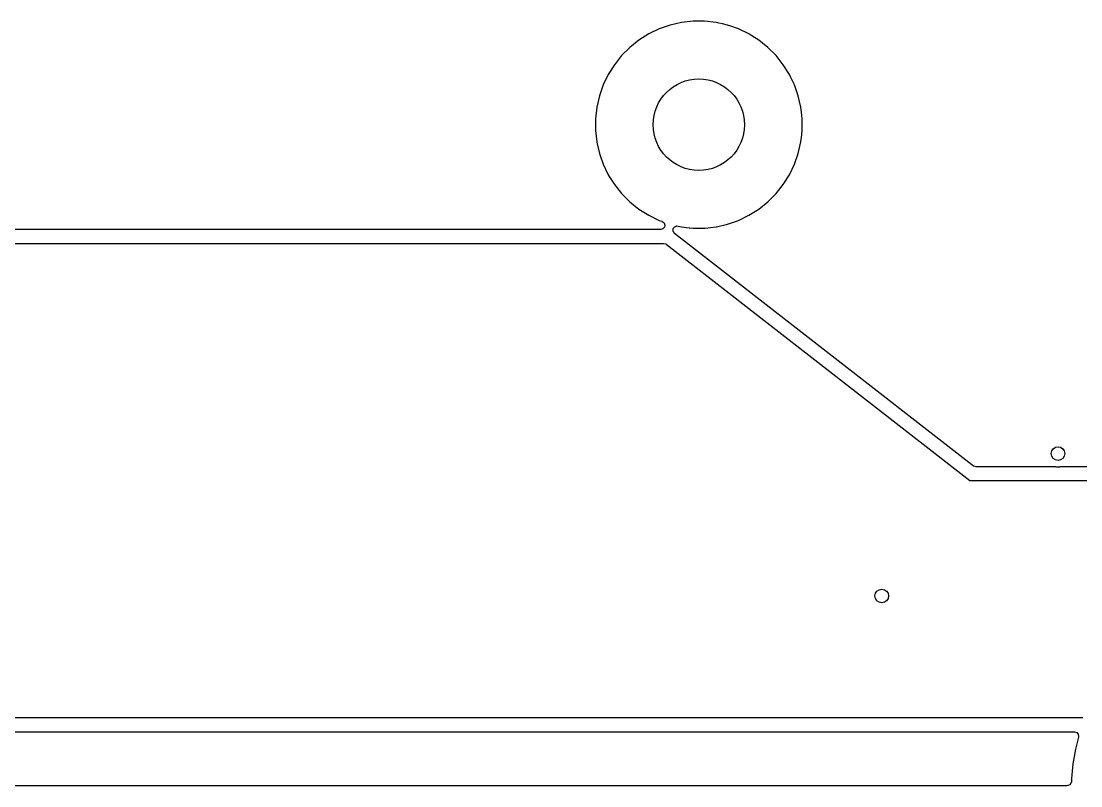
# Model space of a CAD drawing. Header units: inches. Extents: x 0.71 to 7.56, y -5.16 to -0.79.
# Drawn here: x 2.717 to 3.948, y -5.157 to -4.27 of the extents above; entities that cross this region are included whole.
import ezdxf

# ---------------------------------------------------------------- set-up
doc = ezdxf.new("R2010")
doc.units = ezdxf.units.IN
doc.header["$MEASUREMENT"] = 0
doc.layers.add('BLACK', color=250, linetype='CONTINUOUS')

msp = doc.modelspace()

# ---------------------------------------------------------------- linework, layer by layer
at = {"layer": 'BLACK', "linetype": 'CONTINUOUS'}
for p, q in [((3.4838, -4.2712), (3.4706, -4.2742)), ((3.4972, -4.2697), (3.4838, -4.2712)), ((3.4838, -4.2712), (3.4838, -4.2712)), ((3.4838, -4.2712), (3.4838, -4.2712)), ((3.5107, -4.2697), (3.4972, -4.2697)), ((3.4972, -4.2697), (3.4972, -4.2697)), ((3.4972, -4.2697), (3.4972, -4.2697)), ((3.5241, -4.2712), (3.5107, -4.2697)), ((3.5107, -4.2697), (3.5107, -4.2697)), ((3.5107, -4.2697), (3.5107, -4.2697)), ((3.5271, -4.2719), (3.5241, -4.2712)), ((3.5241, -4.2712), (3.5241, -4.2712)), ((3.5241, -4.2712), (3.5241, -4.2712)), ((3.5241, -4.2712), (3.5241, -4.2712)), ((3.5316, -4.2729), (3.5271, -4.2719)), ((3.5271, -4.2719), (3.5271, -4.2719)), ((3.4458, -4.2845), (3.4343, -4.2917)), ((3.4579, -4.2786), (3.4458, -4.2845)), ((3.4706, -4.2742), (3.4579, -4.2786)), ((3.4706, -4.2742), (3.4706, -4.2742)), ((3.5372, -4.2742), (3.5316, -4.2729)), ((3.5373, -4.2742), (3.5372, -4.2742)), ((3.5411, -4.2755), (3.5373, -4.2742)), ((3.55, -4.2786), (3.5411, -4.2755)), ((3.5621, -4.2845), (3.55, -4.2786)), ((3.5657, -4.2867), (3.5621, -4.2845)), ((3.5621, -4.2845), (3.5621, -4.2845)), ((3.4343, -4.2917), (3.4238, -4.3001)), ((3.4343, -4.2917), (3.4343, -4.2917)), ((3.5735, -4.2917), (3.5657, -4.2867)), ((3.5841, -4.3001), (3.5735, -4.2917)), ((3.4238, -4.3001), (3.4142, -4.3096)), ((3.5936, -4.3096), (3.5841, -4.3001)), ((3.4058, -4.3202), (3.3987, -4.3316)), ((3.4142, -4.3096), (3.4058, -4.3202)), ((3.4058, -4.3202), (3.4058, -4.3202)), ((3.602, -4.3202), (3.5936, -4.3096)), ((3.6085, -4.3304), (3.602, -4.3202)), ((3.3987, -4.3316), (3.3928, -4.3437)), ((3.6092, -4.3316), (3.6085, -4.3304)), ((3.6104, -4.3341), (3.6092, -4.3316)), ((3.6151, -4.3437), (3.6104, -4.3341)), ((3.3928, -4.3437), (3.3884, -4.3564)), ((3.6195, -4.3565), (3.6151, -4.3437)), ((3.3884, -4.3565), (3.3853, -4.3696)), ((3.3884, -4.3564), (3.3884, -4.3565)), ((3.6225, -4.3696), (3.6195, -4.3565)), ((3.3853, -4.3696), (3.3838, -4.383)), ((3.3853, -4.3696), (3.3853, -4.3696)), ((3.3853, -4.3696), (3.3853, -4.3696)), ((3.6232, -4.3754), (3.6225, -4.3696)), ((3.6225, -4.3696), (3.6225, -4.3696)), ((3.6225, -4.3696), (3.6225, -4.3696)), ((3.6225, -4.3696), (3.6225, -4.3696)), ((3.6225, -4.3696), (3.6225, -4.3696)), ((3.3838, -4.383), (3.3838, -4.3965)), ((3.624, -4.3829), (3.6232, -4.3754)), ((3.624, -4.383), (3.624, -4.3829)), ((3.624, -4.3829), (3.624, -4.3829)), ((3.624, -4.3965), (3.624, -4.383)), ((3.624, -4.383), (3.624, -4.383)), ((3.3838, -4.3965), (3.3853, -4.4099)), ((3.6226, -4.4095), (3.6231, -4.4051)), ((3.6231, -4.4051), (3.624, -4.3965)), ((3.624, -4.3965), (3.624, -4.3965)), ((3.3853, -4.4099), (3.3853, -4.4099)), ((3.3853, -4.4099), (3.3853, -4.4099)), ((3.3853, -4.4099), (3.3854, -4.41)), ((3.3854, -4.41), (3.3858, -4.4121)), ((3.3858, -4.4121), (3.3884, -4.4231)), ((3.6195, -4.4231), (3.6225, -4.4099)), ((3.6225, -4.4099), (3.6226, -4.4097)), ((3.6226, -4.4097), (3.6226, -4.4095)), ((3.3884, -4.4231), (3.3884, -4.4231)), ((3.3884, -4.4231), (3.3892, -4.4256)), ((3.3892, -4.4256), (3.3928, -4.4358)), ((3.6151, -4.4358), (3.6195, -4.4231)), ((3.3928, -4.4358), (3.3987, -4.4479)), ((3.6092, -4.4479), (3.6151, -4.4358)), ((3.3987, -4.4479), (3.3987, -4.4479)), ((3.3987, -4.4479), (3.3998, -4.4498)), ((3.3998, -4.4498), (3.3998, -4.4498)), ((3.3998, -4.4498), (3.4058, -4.4594)), ((3.602, -4.4594), (3.6092, -4.4479)), ((3.4058, -4.4594), (3.4142, -4.4699)), ((3.5936, -4.4699), (3.602, -4.4594)), ((3.4142, -4.4699), (3.4238, -4.4795)), ((3.4238, -4.4795), (3.4343, -4.4879)), ((3.5735, -4.4879), (3.5841, -4.4795)), ((3.5841, -4.4795), (3.5936, -4.4699)), ((3.4343, -4.4879), (3.4458, -4.495)), ((3.5621, -4.495), (3.5735, -4.4879)), ((3.4458, -4.495), (3.4579, -4.5009)), ((3.4579, -4.5009), (3.461, -4.502)), ((3.461, -4.502), (3.4614, -4.5021)), ((3.4614, -4.5021), (3.4636, -4.5037)), ((3.4636, -4.5037), (3.4646, -4.5063)), ((3.4646, -4.5063), (3.4641, -4.509)), ((3.5243, -4.5083), (3.5372, -4.5054)), ((3.5372, -4.5054), (3.55, -4.5009)), ((3.55, -4.5009), (3.5621, -4.495)), ((3.4597, -4.5116), (2.2489, -4.5116)), ((3.4622, -4.5109), (3.4597, -4.5116)), ((3.4641, -4.509), (3.4622, -4.5109)), ((3.474, -4.5132), (3.4741, -4.5122)), ((3.4742, -4.5135), (3.474, -4.5132)), ((3.4741, -4.5111), (3.4742, -4.5108)), ((3.4741, -4.5122), (3.4741, -4.5111)), ((3.4742, -4.5105), (3.4749, -4.5096)), ((3.4742, -4.5108), (3.4742, -4.5105)), ((3.4742, -4.5138), (3.4742, -4.5135)), ((3.4748, -4.5147), (3.4742, -4.5138)), ((3.4753, -4.5156), (3.4748, -4.5147)), ((3.4749, -4.5096), (3.4754, -4.5087)), ((3.4756, -4.5158), (3.4753, -4.5156)), ((3.4754, -4.5087), (3.4757, -4.5086)), ((3.4758, -4.5161), (3.4756, -4.5158)), ((3.4757, -4.5086), (3.4759, -4.5083)), ((3.6449, -4.6476), (3.4758, -4.5161)), ((3.4759, -4.5083), (3.4769, -4.5079)), ((3.4769, -4.5079), (3.4779, -4.5074)), ((3.4779, -4.5074), (3.4783, -4.5074)), ((3.4783, -4.5074), (3.4785, -4.5073)), ((3.4785, -4.5073), (3.4799, -4.5075)), ((3.4799, -4.5075), (3.4799, -4.5075)), ((3.4799, -4.5075), (3.4838, -4.5084)), ((3.4838, -4.5084), (3.4838, -4.5084)), ((3.4838, -4.5084), (3.4838, -4.5084)), ((3.4838, -4.5084), (3.4927, -4.5094)), ((3.4927, -4.5094), (3.4927, -4.5094)), ((3.4927, -4.5094), (3.4934, -4.5094)), ((3.4934, -4.5094), (3.4971, -4.5098)), ((3.4971, -4.5098), (3.4972, -4.5099)), ((3.4972, -4.5099), (3.5107, -4.5099)), ((3.5107, -4.5099), (3.5111, -4.5099)), ((3.5111, -4.5099), (3.5114, -4.5098)), ((3.5114, -4.5098), (3.5175, -4.5091)), ((3.5175, -4.5091), (3.5241, -4.5084)), ((3.5241, -4.5084), (3.5241, -4.5083)), ((3.5241, -4.5083), (3.5243, -4.5083)), ((3.5241, -4.5084), (3.5241, -4.5084)), ((3.5241, -4.5084), (3.5241, -4.5084)), ((3.5241, -4.5084), (3.5241, -4.5084)), ((3.5241, -4.5084), (3.5241, -4.5084)), ((3.5243, -4.5083), (3.5243, -4.5083)), ((2.0866, -4.5276), (3.4629, -4.5276)), ((3.4629, -4.5276), (3.4655, -4.5283)), ((3.4655, -4.5283), (3.4659, -4.5286)), ((3.4659, -4.5286), (3.6351, -4.6602)), ((3.8212, -4.7847), (3.6449, -4.6476)), ((3.6351, -4.6602), (3.8189, -4.8031)), ((3.8231, -4.7862), (3.8212, -4.7847)), ((3.8234, -4.7864), (3.8231, -4.7862)), ((3.8261, -4.7872), (3.8234, -4.7864)), ((3.9189, -4.7872), (3.8261, -4.7872)), ((3.9192, -4.7873), (3.9189, -4.7872)), ((3.9233, -4.7873), (3.9192, -4.7873)), ((3.9236, -4.7872), (3.9233, -4.7873)), ((4.0349, -4.7872), (3.9236, -4.7872)), ((3.8189, -4.8031), (4.0738, -4.8031)), ((3.9502, -5.0787), (2.0498, -5.0787)), ((2.0498, -5.0947), (3.9405, -5.0947)), ((3.9405, -5.0947), (3.9431, -5.0955)), ((3.9431, -5.0955), (3.9449, -5.0976)), ((3.9452, -5.1009), (3.9415, -5.1148)), ((3.9449, -5.0976), (3.9453, -5.1003)), ((3.9453, -5.1003), (3.9452, -5.1009)), ((3.9415, -5.1148), (3.9385, -5.1318)), ((3.9415, -5.1148), (3.9415, -5.1148)), ((3.9385, -5.132), (3.937, -5.1489)), ((3.9385, -5.1318), (3.9385, -5.132)), ((3.9385, -5.132), (3.9385, -5.132)), ((3.9316, -5.1575), (0.9058, -5.1575)), ((3.9326, -5.1573), (3.9316, -5.1575)), ((3.9329, -5.1573), (3.9326, -5.1573)), ((3.9351, -5.1562), (3.9329, -5.1573)), ((3.9366, -5.1538), (3.9351, -5.1562)), ((3.9351, -5.1562), (3.9351, -5.1562)), ((3.9351, -5.1562), (3.9351, -5.1562)), ((3.9351, -5.1562), (3.9351, -5.1562)), ((3.9351, -5.1562), (3.9351, -5.1562)), ((3.9368, -5.1533), (3.9366, -5.1538)), ((3.937, -5.1519), (3.9368, -5.1533)), ((3.937, -5.1489), (3.937, -5.1519)), ((3.937, -5.1519), (3.937, -5.1519)), ((3.937, -5.1519), (3.937, -5.1519))]:
    msp.add_line(p, q, dxfattribs=at)
at = {"layer": 'BLACK'}
for centre, radius in [((3.5039, -4.3898), 0.0531), ((3.5039, -4.3898), 0.0531), ((3.9213, -4.7717), 0.00787), ((3.7165, -4.937), 0.00787)]:
    msp.add_circle(centre, radius, dxfattribs=at)
at = {"layer": 'WHITE'}
for centre in [(3.9213, -4.7717), (3.7165, -4.937)]:
    msp.add_circle(centre, 0.00787, dxfattribs=at)

doc.saveas('drawing.dxf')
